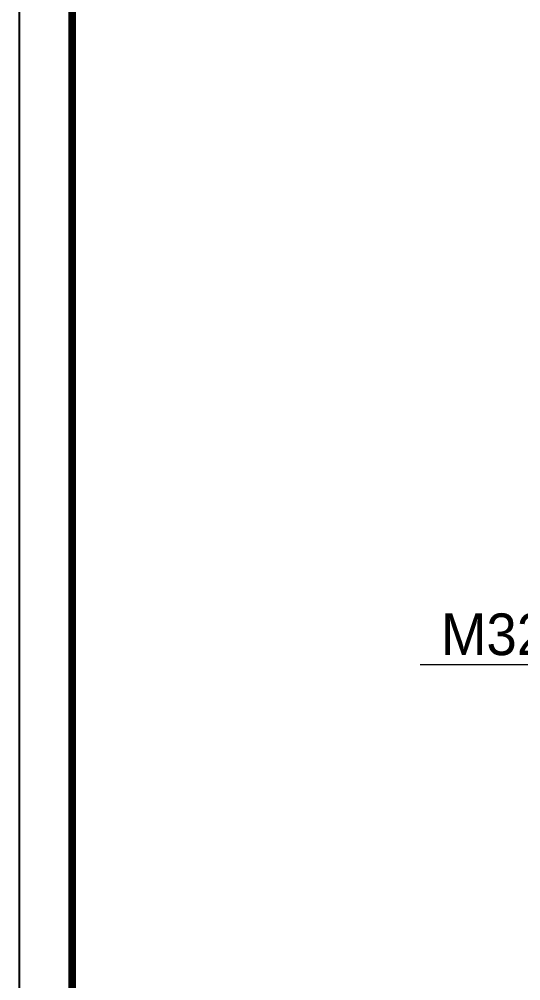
# Model space of a CAD drawing. Extents: x 0 to 790, y 0 to 579.
# Drawn here: x 0 to 120.3, y 144.6 to 375.2 of the extents above; entities that cross this region are included whole.
import ezdxf

# ---------------------------------------------------------------- set-up
doc = ezdxf.new("R2010")
doc.units = 0
doc.header["$LTSCALE"] = 10
doc.header["$MEASUREMENT"] = 0
doc.header["$PDMODE"] = 3
doc.header["$PDSIZE"] = -10
doc.layers.get('0').update_dxf_attribs({"linetype": 'CONTINUOUS'})
doc.layers.get('DEFPOINTS').update_dxf_attribs({"linetype": 'CONTINUOUS'})
doc.styles.add('Daelim Dimension', font='H2GTRE.TTF')
doc.dimstyles.new('DEFAULT', dxfattribs={"dimscale": 2, "dimtxt": 2, "dimasz": 2, "dimexe": 0, "dimexo": 2, "dimgap": 1, "dimtad": 1, "dimdec": 1, "dimzin": 9, "dimdsep": 46, "dimtxsty": 'Daelim Dimension', "dimcen": 0.5, "dimclrd": 252, "dimclre": 252, "dimclrt": 3, "dimadec": 1, "dimazin": 0, "dimtfac": 1, "dimtdec": 1, "dimtix": 1, "dimtmove": 0, "dimatfit": 3, "dimfxl": 1, "dimtolj": 1, "dimtzin": 1, "dimlwd": 9, "dimlwe": 9, "dimarcsym": 0})

# ---------------------------------------------------------------- blocks, each defined once
blk = doc.blocks.new('*D51')
at = {"color": 5, "lineweight": 9, "ltscale": 0.5, "transparency": 16777216}
for p, q in [((167.61, 220.43), (96.18, 220.43)), ((167.61, 220.83), (167.61, 218.43)), ((195.61, 220.43), (171.61, 220.43)), ((199.61, 220.83), (199.61, 218.43))]:
    blk.add_line(p, q, dxfattribs=at)
at = {"color": 5, "ltscale": 0.5, "transparency": 16777216}
for points in [[(171.61, 221.1), (171.61, 219.76), (167.61, 220.43)], [(195.61, 221.1), (195.61, 219.76), (199.61, 220.43)]]:
    blk.add_solid(points, dxfattribs=at)
at = {"layer": 'DEFPOINTS', "color": 0, "ltscale": 0.5, "transparency": 16777216}
for p in [(167.61, 224.83), (199.61, 224.83), (199.61, 220.43)]:
    blk.add_point(p, dxfattribs=at)
at = {"color": 7, "ltscale": 0.5, "transparency": 16777216, "insert": (129.9, 227.66), "char_height": 10, "attachment_point": 5, "style": 'Daelim Dimension'}
blk.add_mtext('\\A1;M32*P1.5', dxfattribs=at)

msp = doc.modelspace()

# ---------------------------------------------------------------- linework, layer by layer
at = {"ltscale": 0.5}
msp.add_lwpolyline([(0, 0), (789.88, 0), (789.88, 578.76), (0, 578.76)], close=True, dxfattribs=at)
at = {"color": 5, "linetype": 'ByBlock', "lineweight": 200, "const_width": 1.82}
msp.add_lwpolyline([(12.7, 24.78), (777.1, 24.78), (777.1, 565.32), (12.7, 565.32)], close=True, dxfattribs=at)

# ---------------------------------------------------------------- dimensions: what is measured, and where the dimension line sits
at = {"color": 5, "ltscale": 0.5}
dim = msp.add_linear_dim(base=(199.61, 220.43), p1=(167.61, 224.83), p2=(199.61, 224.83), text='M32*P1.5', dimstyle='DEFAULT', override={"dimtxt": 5, "dimexe": 1, "dimdec": 0, "dimclrd": 5, "dimclre": 5, "dimclrt": 7}, dxfattribs=at)
dim.commit()
dim.dimension.update_dxf_attribs({"geometry": '*D51', "text_midpoint": (129.9, 220.43), "dimtype": 160})

doc.saveas('drawing.dxf')
